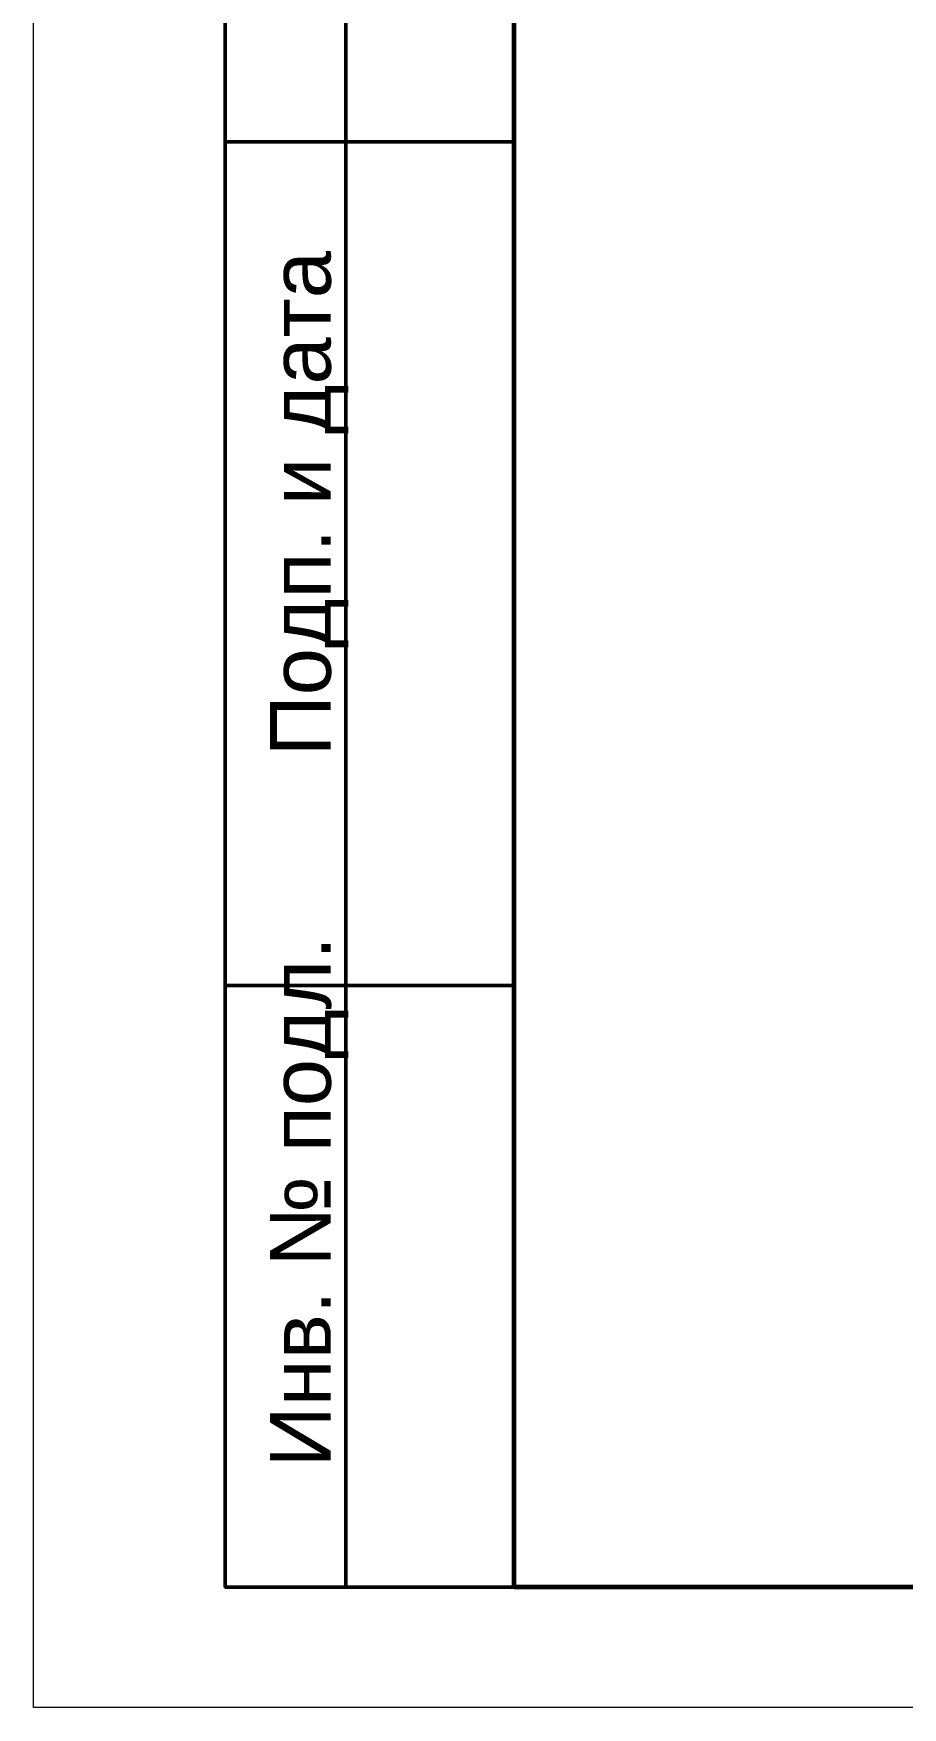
# Model space of a CAD drawing. Header units: millimetres. Extents: x -84737 to 172119, y -43083 to 59399.
# Drawn here: x -84737 to -81133, y -43083 to -36136 of the extents above; entities that cross this region are included whole.
import ezdxf

# ---------------------------------------------------------------- set-up
doc = ezdxf.new("R2010")
doc.units = ezdxf.units.MM
doc.layers.add('PDF _Геометрия', color=7, linetype='Continuous')
doc.layers.add('PDF _Текст', color=7, linetype='Continuous')
doc.styles.add('PDF GOSTCommon', font='arial.ttf')

msp = doc.modelspace()

# ---------------------------------------------------------------- linework, layer by layer
at = {"layer": 'PDF _Геометрия', "lineweight": 20}
msp.add_lwpolyline([(-649, 16308.8), (-649, -43082.6), (-84737.4, -43082.6), (-84737.4, 16308.8)], close=True, dxfattribs=at)
at = {"layer": 'PDF _Геометрия', "lineweight": 60}
msp.add_lwpolyline([(-1148.4, 15809.3), (-1148.4, -42583.2), (-82743.9, -42583.2), (-82743.9, 15809.3)], close=True, dxfattribs=at)
at = {"layer": 'PDF _Геометрия', "lineweight": 50}
for points in [[(-82743.9, -27587.2), (-84737.4, -27587.2), (-84737.4, -34084.2), (-82743.9, -34084.2), (-83941.7, -34084.2), (-83941.7, -42583.2), (-82743.9, -42583.2)], [(-83442.3, -34084.2), (-83442.3, -42583.2)], [(-83941.7, -36585.6), (-82743.9, -36585.6)], [(-83941.7, -40086), (-82743.9, -40086)]]:
    msp.add_lwpolyline(points, dxfattribs=at)

# ---------------------------------------------------------------- texts
at = {"layer": 'PDF _Текст', "char_height": 252.437, "attachment_point": 4, "rotation": 90, "style": 'PDF GOSTCommon'}
for s, insert in [('Подп. и дата', (-83593.9, -39135.9)), ('Инв. № подл.', (-83593.9, -42086.1))]:
    msp.add_mtext(s, dxfattribs=dict(at, insert=insert))

doc.saveas('drawing.dxf')
